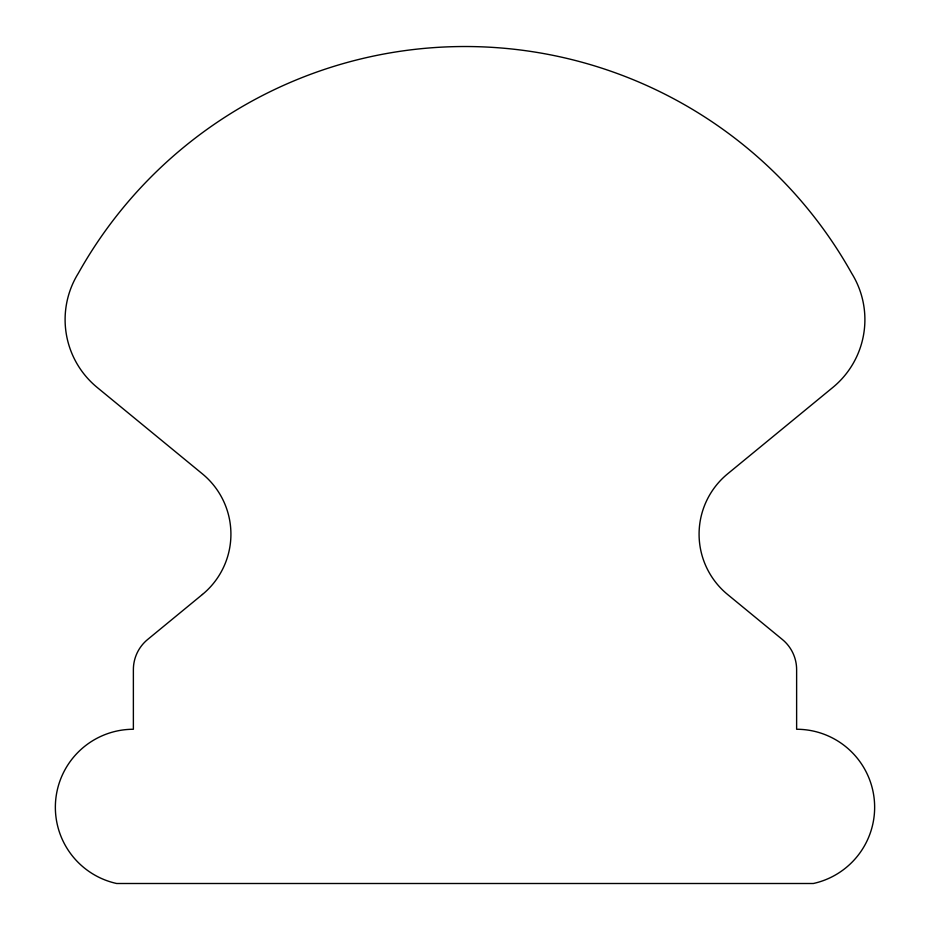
<?xml version="1.0" encoding="UTF-8"?>
<svg xmlns="http://www.w3.org/2000/svg" width="930" height="930" viewBox="0 0 930 930"><rect width="100%" height="100%" fill="white"/><g stroke="black" fill="none" stroke-linecap="round" stroke-linejoin="round"><path stroke-width="1.4" d="M202.438 594.456L147.614 639.514A39.014 39.014 0 0 0 133.374 669.658L133.374 729.26A78.027 78.027 0 0 0 116.657 883.5L813.343 883.5A78.027 78.027 0 0 0 796.626 729.26L796.626 669.658A39.014 39.014 0 0 0 782.386 639.514L727.562 594.456A78.027 78.027 0 0 1 727.586 473.882L832.838 387.438A87.78 87.78 0 0 0 851.624 273.199A443.052 443.052 0 0 0 78.376 273.199A87.78 87.78 0 0 0 97.162 387.438L202.415 473.882A78.027 78.027 0 0 1 202.438 594.456"/></g></svg>
